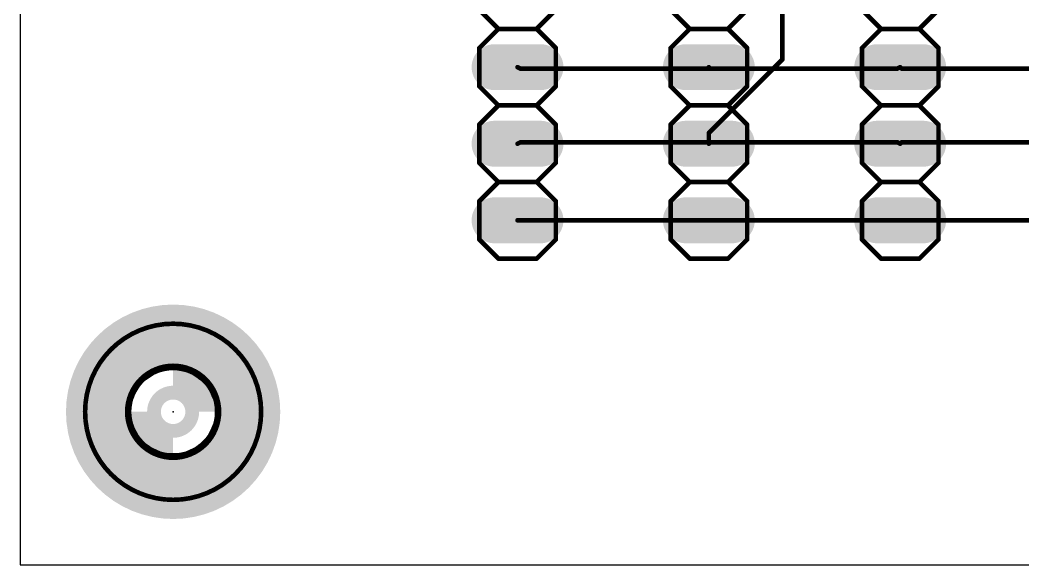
# Model space of a CAD drawing. Extents: x 0 to 5.05, y 0 to 4.04.
# Drawn here: x 0 to 1.31, y 0 to 0.712 of the extents above; entities that cross this region are included whole.
import ezdxf

# ---------------------------------------------------------------- set-up
doc = ezdxf.new("R2010")
doc.units = 0
for name, color, linetype in [('1', 12, 'CONTINUOUS'), ('16', 132, 'CONTINUOUS'), ('17', 110, 'CONTINUOUS'), ('20', 31, 'CONTINUOUS'), ('21', 253, 'CONTINUOUS'), ('23', 53, 'CONTINUOUS'), ('39', 12, 'CONTINUOUS'), ('40', 132, 'CONTINUOUS'), ('41', 12, 'CONTINUOUS'), ('42', 132, 'CONTINUOUS'), ('43', 110, 'CONTINUOUS'), ('51', 253, 'CONTINUOUS')]:
    doc.layers.add(name, color=color, linetype=linetype)

# ---------------------------------------------------------------- blocks, each defined once
blk = doc.blocks.new('RECT')
blk.add_solid([(-0.5, -0.5), (0.5, -0.5), (-0.5, 0.5), (0.5, 0.5)])
blk = doc.blocks.new('LONGP100')
at = {"const_width": 1}
blk.add_lwpolyline([(-0.5, 0), (0.5, 0)], dxfattribs=at)
at = {"const_width": 0.5}
for points in [[(-0.5, 0.25, 1), (-0.5, -0.25)], [(0.5, -0.25, 1), (0.5, 0.25)]]:
    blk.add_lwpolyline(points, format="xyb", dxfattribs=at)

msp = doc.modelspace()

# ---------------------------------------------------------------- linework, layer by layer
at = {"layer": '1', "const_width": 0.006}
for points in [[(0.654, 0.648), (0.65, 0.65)], [(0.9, 0.648), (0.654, 0.648)], [(0.9, 0.648), (0.9, 0.65)], [(1.146, 0.648), (0.9, 0.648)], [(1.146, 0.648), (1.15, 0.65)], [(1.152, 0.648), (1.15, 0.65)], [(1.398, 0.648), (1.152, 0.648)], [(0.654, 0.552), (0.65, 0.55)], [(0.9, 0.552), (0.654, 0.552)], [(1.146, 0.552), (0.9, 0.552)], [(0.9, 0.552), (0.9, 0.55)], [(1.146, 0.552), (1.15, 0.55)], [(1.152, 0.552), (1.15, 0.55)], [(1.398, 0.552), (1.152, 0.552)], [(0.9, 0.45), (0.65, 0.45)], [(1.15, 0.45), (0.9, 0.45)], [(1.4, 0.45), (1.15, 0.45)]]:
    msp.add_lwpolyline(points, dxfattribs=at)
at = {"layer": '1', "const_width": 0.003}
for points in [[(0.650671, 0.651342, 1), (0.649329, 0.648658)], [(0.654, 0.6495, 1), (0.654, 0.6465)], [(0.653329, 0.646658, 1), (0.654671, 0.649342)], [(0.9015, 0.65, 1), (0.8985, 0.65)], [(0.9, 0.6495, 1), (0.9, 0.6465)], [(0.8985, 0.648, 1), (0.9015, 0.648)], [(0.9, 0.6465, 1), (0.9, 0.6495)], [(1.145329, 0.649342, 1), (1.146671, 0.646658)], [(1.146, 0.6465, 1), (1.146, 0.6495)], [(1.151061, 0.651061, 1), (1.148939, 0.648939)], [(1.150671, 0.648658, 1), (1.149329, 0.651342)], [(1.152, 0.6495, 1), (1.152, 0.6465)], [(1.150939, 0.646939, 1), (1.153061, 0.649061)], [(0.649329, 0.551342, 1), (0.650671, 0.548658)], [(0.654, 0.5535, 1), (0.654, 0.5505)], [(0.654671, 0.550658, 1), (0.653329, 0.553342)], [(0.9, 0.5535, 1), (0.9, 0.5505)], [(0.9015, 0.552, 1), (0.8985, 0.552)], [(0.8985, 0.55, 1), (0.9015, 0.55)], [(0.9, 0.5505, 1), (0.9, 0.5535)], [(1.146671, 0.553342, 1), (1.145329, 0.550658)], [(1.146, 0.5505, 1), (1.146, 0.5535)], [(1.148939, 0.551061, 1), (1.151061, 0.548939)], [(1.149329, 0.548658, 1), (1.150671, 0.551342)], [(1.152, 0.5535, 1), (1.152, 0.5505)], [(1.153061, 0.550939, 1), (1.150939, 0.553061)], [(0.65, 0.4515, 1), (0.65, 0.4485)], [(0.9, 0.4515, 1), (0.9, 0.4485)], [(0.9, 0.4485, 1), (0.9, 0.4515)], [(1.15, 0.4515, 1), (1.15, 0.4485)], [(1.15, 0.4485, 1), (1.15, 0.4515)]]:
    msp.add_lwpolyline(points, format="xyb", dxfattribs=at)
at = {"layer": '16', "const_width": 0.006}
for points in [[(0.996, 2.148), (0.996, 0.66)], [(0.996, 0.66), (0.9, 0.564)], [(0.9, 0.564), (0.9, 0.55)]]:
    msp.add_lwpolyline(points, dxfattribs=at)
at = {"layer": '16', "const_width": 0.003}
for points in [[(0.9945, 0.66, 1), (0.9975, 0.66)], [(0.997061, 0.658939, 1), (0.994939, 0.661061)], [(0.9015, 0.564, 1), (0.8985, 0.564)], [(0.898939, 0.565061, 1), (0.901061, 0.562939)], [(0.8985, 0.55, 1), (0.9015, 0.55)]]:
    msp.add_lwpolyline(points, format="xyb", dxfattribs=at)
at = {"layer": '20'}
for p, q in [((0, 4.037008), (0, 0)), ((0, 0), (5.049213, 0))]:
    msp.add_line(p, q, dxfattribs=at)
msp.add_circle((0.2, 0.2), 0.055118, dxfattribs=at)
at = {"layer": '21', "const_width": 0.006}
for points in [[(0.625, 0.7), (0.6, 0.725)], [(0.7, 0.725), (0.675, 0.7)], [(0.875, 0.7), (0.85, 0.725)], [(0.95, 0.725), (0.925, 0.7)], [(1.125, 0.7), (1.1, 0.725)], [(1.2, 0.725), (1.175, 0.7)], [(0.625, 0.7), (0.6, 0.675)], [(0.675, 0.7), (0.625, 0.7)], [(0.7, 0.675), (0.675, 0.7)], [(0.875, 0.7), (0.85, 0.675)], [(0.925, 0.7), (0.875, 0.7)], [(0.95, 0.675), (0.925, 0.7)], [(1.125, 0.7), (1.1, 0.675)], [(1.175, 0.7), (1.125, 0.7)], [(1.2, 0.675), (1.175, 0.7)], [(0.6, 0.625), (0.6, 0.675)], [(0.7, 0.675), (0.7, 0.625)], [(0.85, 0.625), (0.85, 0.675)], [(0.95, 0.675), (0.95, 0.625)], [(1.1, 0.625), (1.1, 0.675)], [(1.2, 0.675), (1.2, 0.625)], [(0.625, 0.6), (0.6, 0.625)], [(0.7, 0.625), (0.675, 0.6)], [(0.875, 0.6), (0.85, 0.625)], [(0.95, 0.625), (0.925, 0.6)], [(1.125, 0.6), (1.1, 0.625)], [(1.2, 0.625), (1.175, 0.6)], [(0.6, 0.575), (0.625, 0.6)], [(0.675, 0.6), (0.625, 0.6)], [(0.675, 0.6), (0.7, 0.575)], [(0.85, 0.575), (0.875, 0.6)], [(0.925, 0.6), (0.875, 0.6)], [(0.925, 0.6), (0.95, 0.575)], [(1.1, 0.575), (1.125, 0.6)], [(1.175, 0.6), (1.125, 0.6)], [(1.175, 0.6), (1.2, 0.575)], [(0.6, 0.525), (0.6, 0.575)], [(0.7, 0.575), (0.7, 0.525)], [(0.85, 0.525), (0.85, 0.575)], [(0.95, 0.575), (0.95, 0.525)], [(1.1, 0.525), (1.1, 0.575)], [(1.2, 0.575), (1.2, 0.525)], [(0.625, 0.5), (0.6, 0.525)], [(0.7, 0.525), (0.675, 0.5)], [(0.875, 0.5), (0.85, 0.525)], [(0.95, 0.525), (0.925, 0.5)], [(1.125, 0.5), (1.1, 0.525)], [(1.2, 0.525), (1.175, 0.5)], [(0.6, 0.475), (0.625, 0.5)], [(0.675, 0.5), (0.625, 0.5)], [(0.675, 0.5), (0.7, 0.475)], [(0.85, 0.475), (0.875, 0.5)], [(0.925, 0.5), (0.875, 0.5)], [(0.925, 0.5), (0.95, 0.475)], [(1.1, 0.475), (1.125, 0.5)], [(1.175, 0.5), (1.125, 0.5)], [(1.175, 0.5), (1.2, 0.475)], [(0.6, 0.425), (0.6, 0.475)], [(0.7, 0.475), (0.7, 0.425)], [(0.85, 0.425), (0.85, 0.475)], [(0.95, 0.475), (0.95, 0.425)], [(1.1, 0.425), (1.1, 0.475)], [(1.2, 0.475), (1.2, 0.425)], [(0.625, 0.4), (0.6, 0.425)], [(0.7, 0.425), (0.675, 0.4)], [(0.875, 0.4), (0.85, 0.425)], [(0.95, 0.425), (0.925, 0.4)], [(1.125, 0.4), (1.1, 0.425)], [(1.2, 0.425), (1.175, 0.4)], [(0.675, 0.4), (0.625, 0.4)], [(0.925, 0.4), (0.875, 0.4)], [(1.175, 0.4), (1.125, 0.4)]]:
    msp.add_lwpolyline(points, dxfattribs=at)
at = {"layer": '21'}
for points, const_width in [([(0.625, 0.7015, 1), (0.625, 0.6985)], 0.003), ([(0.626061, 0.698939, 1), (0.623939, 0.701061)], 0.003), ([(0.623939, 0.698939, 1), (0.626061, 0.701061)], 0.003), ([(0.676061, 0.701061, 1), (0.673939, 0.698939)], 0.003), ([(0.673939, 0.701061, 1), (0.676061, 0.698939)], 0.003), ([(0.675, 0.6985, 1), (0.675, 0.7015)], 0.003), ([(0.875, 0.7015, 1), (0.875, 0.6985)], 0.003), ([(0.876061, 0.698939, 1), (0.873939, 0.701061)], 0.003), ([(0.873939, 0.698939, 1), (0.876061, 0.701061)], 0.003), ([(0.926061, 0.701061, 1), (0.923939, 0.698939)], 0.003), ([(0.923939, 0.701061, 1), (0.926061, 0.698939)], 0.003), ([(0.925, 0.6985, 1), (0.925, 0.7015)], 0.003), ([(1.125, 0.7015, 1), (1.125, 0.6985)], 0.003), ([(1.126061, 0.698939, 1), (1.123939, 0.701061)], 0.003), ([(1.123939, 0.698939, 1), (1.126061, 0.701061)], 0.003), ([(1.176061, 0.701061, 1), (1.173939, 0.698939)], 0.003), ([(1.173939, 0.701061, 1), (1.176061, 0.698939)], 0.003), ([(1.175, 0.6985, 1), (1.175, 0.7015)], 0.003), ([(0.6015, 0.675, 1), (0.5985, 0.675)], 0.003), ([(0.598939, 0.676061, 1), (0.601061, 0.673939)], 0.003), ([(0.7015, 0.675, 1), (0.6985, 0.675)], 0.003), ([(0.698939, 0.673939, 1), (0.701061, 0.676061)], 0.003), ([(0.8515, 0.675, 1), (0.8485, 0.675)], 0.003), ([(0.848939, 0.676061, 1), (0.851061, 0.673939)], 0.003), ([(0.9515, 0.675, 1), (0.9485, 0.675)], 0.003), ([(0.948939, 0.673939, 1), (0.951061, 0.676061)], 0.003), ([(1.1015, 0.675, 1), (1.0985, 0.675)], 0.003), ([(1.098939, 0.676061, 1), (1.101061, 0.673939)], 0.003), ([(1.2015, 0.675, 1), (1.1985, 0.675)], 0.003), ([(1.198939, 0.673939, 1), (1.201061, 0.676061)], 0.003), ([(0.601061, 0.626061, 1), (0.598939, 0.623939)], 0.003), ([(0.5985, 0.625, 1), (0.6015, 0.625)], 0.003), ([(0.6985, 0.625, 1), (0.7015, 0.625)], 0.003), ([(0.701061, 0.623939, 1), (0.698939, 0.626061)], 0.003), ([(0.851061, 0.626061, 1), (0.848939, 0.623939)], 0.003), ([(0.8485, 0.625, 1), (0.8515, 0.625)], 0.003), ([(0.9485, 0.625, 1), (0.9515, 0.625)], 0.003), ([(0.951061, 0.623939, 1), (0.948939, 0.626061)], 0.003), ([(1.101061, 0.626061, 1), (1.098939, 0.623939)], 0.003), ([(1.0985, 0.625, 1), (1.1015, 0.625)], 0.003), ([(1.1985, 0.625, 1), (1.2015, 0.625)], 0.003), ([(1.201061, 0.623939, 1), (1.198939, 0.626061)], 0.003), ([(0.625, 0.6015, 1), (0.625, 0.5985)], 0.003), ([(0.626061, 0.598939, 1), (0.623939, 0.601061)], 0.003), ([(0.676061, 0.601061, 1), (0.673939, 0.598939)], 0.003), ([(0.675, 0.5985, 1), (0.675, 0.6015)], 0.003), ([(0.875, 0.6015, 1), (0.875, 0.5985)], 0.003), ([(0.876061, 0.598939, 1), (0.873939, 0.601061)], 0.003), ([(0.926061, 0.601061, 1), (0.923939, 0.598939)], 0.003), ([(0.925, 0.5985, 1), (0.925, 0.6015)], 0.003), ([(1.125, 0.6015, 1), (1.125, 0.5985)], 0.003), ([(1.126061, 0.598939, 1), (1.123939, 0.601061)], 0.003), ([(1.176061, 0.601061, 1), (1.173939, 0.598939)], 0.003), ([(1.175, 0.5985, 1), (1.175, 0.6015)], 0.003), ([(0.623939, 0.598939, 1), (0.626061, 0.601061)], 0.003), ([(0.673939, 0.601061, 1), (0.676061, 0.598939)], 0.003), ([(0.873939, 0.598939, 1), (0.876061, 0.601061)], 0.003), ([(0.923939, 0.601061, 1), (0.926061, 0.598939)], 0.003), ([(1.123939, 0.598939, 1), (1.126061, 0.601061)], 0.003), ([(1.173939, 0.601061, 1), (1.176061, 0.598939)], 0.003), ([(0.6015, 0.575, 1), (0.5985, 0.575)], 0.003), ([(0.598939, 0.576061, 1), (0.601061, 0.573939)], 0.003), ([(0.7015, 0.575, 1), (0.6985, 0.575)], 0.003), ([(0.698939, 0.573939, 1), (0.701061, 0.576061)], 0.003), ([(0.8515, 0.575, 1), (0.8485, 0.575)], 0.003), ([(0.848939, 0.576061, 1), (0.851061, 0.573939)], 0.003), ([(0.9515, 0.575, 1), (0.9485, 0.575)], 0.003), ([(0.948939, 0.573939, 1), (0.951061, 0.576061)], 0.003), ([(1.1015, 0.575, 1), (1.0985, 0.575)], 0.003), ([(1.098939, 0.576061, 1), (1.101061, 0.573939)], 0.003), ([(1.2015, 0.575, 1), (1.1985, 0.575)], 0.003), ([(1.198939, 0.573939, 1), (1.201061, 0.576061)], 0.003), ([(0.601061, 0.526061, 1), (0.598939, 0.523939)], 0.003), ([(0.5985, 0.525, 1), (0.6015, 0.525)], 0.003), ([(0.6985, 0.525, 1), (0.7015, 0.525)], 0.003), ([(0.701061, 0.523939, 1), (0.698939, 0.526061)], 0.003), ([(0.851061, 0.526061, 1), (0.848939, 0.523939)], 0.003), ([(0.8485, 0.525, 1), (0.8515, 0.525)], 0.003), ([(0.9485, 0.525, 1), (0.9515, 0.525)], 0.003), ([(0.951061, 0.523939, 1), (0.948939, 0.526061)], 0.003), ([(1.101061, 0.526061, 1), (1.098939, 0.523939)], 0.003), ([(1.0985, 0.525, 1), (1.1015, 0.525)], 0.003), ([(1.1985, 0.525, 1), (1.2015, 0.525)], 0.003), ([(1.201061, 0.523939, 1), (1.198939, 0.526061)], 0.003), ([(0.625, 0.5015, 1), (0.625, 0.4985)], 0.003), ([(0.626061, 0.498939, 1), (0.623939, 0.501061)], 0.003), ([(0.623939, 0.498939, 1), (0.626061, 0.501061)], 0.003), ([(0.676061, 0.501061, 1), (0.673939, 0.498939)], 0.003), ([(0.673939, 0.501061, 1), (0.676061, 0.498939)], 0.003), ([(0.675, 0.4985, 1), (0.675, 0.5015)], 0.003), ([(0.875, 0.5015, 1), (0.875, 0.4985)], 0.003), ([(0.876061, 0.498939, 1), (0.873939, 0.501061)], 0.003), ([(0.873939, 0.498939, 1), (0.876061, 0.501061)], 0.003), ([(0.926061, 0.501061, 1), (0.923939, 0.498939)], 0.003), ([(0.923939, 0.501061, 1), (0.926061, 0.498939)], 0.003), ([(0.925, 0.4985, 1), (0.925, 0.5015)], 0.003), ([(1.125, 0.5015, 1), (1.125, 0.4985)], 0.003), ([(1.126061, 0.498939, 1), (1.123939, 0.501061)], 0.003), ([(1.123939, 0.498939, 1), (1.126061, 0.501061)], 0.003), ([(1.176061, 0.501061, 1), (1.173939, 0.498939)], 0.003), ([(1.173939, 0.501061, 1), (1.176061, 0.498939)], 0.003), ([(1.175, 0.4985, 1), (1.175, 0.5015)], 0.003), ([(0.6015, 0.475, 1), (0.5985, 0.475)], 0.003), ([(0.598939, 0.476061, 1), (0.601061, 0.473939)], 0.003), ([(0.7015, 0.475, 1), (0.6985, 0.475)], 0.003), ([(0.698939, 0.473939, 1), (0.701061, 0.476061)], 0.003), ([(0.8515, 0.475, 1), (0.8485, 0.475)], 0.003), ([(0.848939, 0.476061, 1), (0.851061, 0.473939)], 0.003), ([(0.9515, 0.475, 1), (0.9485, 0.475)], 0.003), ([(0.948939, 0.473939, 1), (0.951061, 0.476061)], 0.003), ([(1.1015, 0.475, 1), (1.0985, 0.475)], 0.003), ([(1.098939, 0.476061, 1), (1.101061, 0.473939)], 0.003), ([(1.2015, 0.475, 1), (1.1985, 0.475)], 0.003), ([(1.198939, 0.473939, 1), (1.201061, 0.476061)], 0.003), ([(0.601061, 0.426061, 1), (0.598939, 0.423939)], 0.003), ([(0.5985, 0.425, 1), (0.6015, 0.425)], 0.003), ([(0.6985, 0.425, 1), (0.7015, 0.425)], 0.003), ([(0.701061, 0.423939, 1), (0.698939, 0.426061)], 0.003), ([(0.851061, 0.426061, 1), (0.848939, 0.423939)], 0.003), ([(0.8485, 0.425, 1), (0.8515, 0.425)], 0.003), ([(0.9485, 0.425, 1), (0.9515, 0.425)], 0.003), ([(0.951061, 0.423939, 1), (0.948939, 0.426061)], 0.003), ([(1.101061, 0.426061, 1), (1.098939, 0.423939)], 0.003), ([(1.0985, 0.425, 1), (1.1015, 0.425)], 0.003), ([(1.1985, 0.425, 1), (1.2015, 0.425)], 0.003), ([(1.201061, 0.423939, 1), (1.198939, 0.426061)], 0.003), ([(0.625, 0.4015, 1), (0.625, 0.3985)], 0.003), ([(0.623939, 0.398939, 1), (0.626061, 0.401061)], 0.003), ([(0.673939, 0.401061, 1), (0.676061, 0.398939)], 0.003), ([(0.675, 0.3985, 1), (0.675, 0.4015)], 0.003), ([(0.875, 0.4015, 1), (0.875, 0.3985)], 0.003), ([(0.873939, 0.398939, 1), (0.876061, 0.401061)], 0.003), ([(0.923939, 0.401061, 1), (0.926061, 0.398939)], 0.003), ([(0.925, 0.3985, 1), (0.925, 0.4015)], 0.003), ([(1.125, 0.4015, 1), (1.125, 0.3985)], 0.003), ([(1.123939, 0.398939, 1), (1.126061, 0.401061)], 0.003), ([(1.173939, 0.401061, 1), (1.176061, 0.398939)], 0.003), ([(1.175, 0.3985, 1), (1.175, 0.4015)], 0.003), ([(0.2, 0.085, 1), (0.2, 0.315, 1), (0.2, 0.085)], 0.006), ([(0.2, 0.140945, 1), (0.2, 0.259055, 1), (0.2, 0.140945)], 0.008)]:
    msp.add_lwpolyline(points, format="xyb", dxfattribs=dict(at, const_width=const_width))
at = {"layer": '23'}
msp.add_point((0.2, 0.2), dxfattribs=at)
at = {"layer": '39', "const_width": 0.08}
msp.add_lwpolyline([(0.2, 0.1, 1), (0.2, 0.3, 1), (0.2, 0.1)], format="xyb", dxfattribs=at)
at = {"layer": '40', "const_width": 0.08}
msp.add_lwpolyline([(0.2, 0.1, 1), (0.2, 0.3, 1), (0.2, 0.1)], format="xyb", dxfattribs=at)
at = {"layer": '41', "const_width": 0.08}
msp.add_lwpolyline([(0.2, 0.1, 1), (0.2, 0.3, 1), (0.2, 0.1)], format="xyb", dxfattribs=at)
at = {"layer": '42', "const_width": 0.08}
msp.add_lwpolyline([(0.2, 0.1, 1), (0.2, 0.3, 1), (0.2, 0.1)], format="xyb", dxfattribs=at)
at = {"layer": '43', "const_width": 0.08}
msp.add_lwpolyline([(0.2, 0.1, 1), (0.2, 0.3, 1), (0.2, 0.1)], format="xyb", dxfattribs=at)
at = {"layer": '51'}
for points, const_width in [([(0.27, 0.2, 0.414214), (0.2, 0.27)], 0.09), ([(0.13, 0.2, 0.414214), (0.2, 0.13)], 0.09), ([(0.2, 0.175, 1), (0.2, 0.225, 1), (0.2, 0.175)], 0.018)]:
    msp.add_lwpolyline(points, format="xyb", dxfattribs=dict(at, const_width=const_width))

# ---------------------------------------------------------------- block references
at = {"layer": '17', "xscale": 0.06, "yscale": 0.06}
for p in [(0.65, 0.65), (0.65, 0.65), (0.9, 0.65), (0.9, 0.65), (1.15, 0.65), (1.15, 0.65), (0.65, 0.55), (0.65, 0.55), (0.9, 0.55), (0.9, 0.55), (1.15, 0.55), (1.15, 0.55), (0.65, 0.45), (0.65, 0.45), (0.9, 0.45), (0.9, 0.45), (1.15, 0.45), (1.15, 0.45)]:
    msp.add_blockref('LONGP100', p, dxfattribs=at)
at = {"layer": '51', "xscale": 0.02, "yscale": 0.02, "rotation": 270}
for p in [(0.65, 0.65), (0.9, 0.65), (1.15, 0.65), (0.65, 0.55), (0.9, 0.55), (1.15, 0.55), (0.65, 0.45), (0.9, 0.45), (1.15, 0.45)]:
    msp.add_blockref('RECT', p, dxfattribs=at)

doc.saveas('drawing.dxf')
